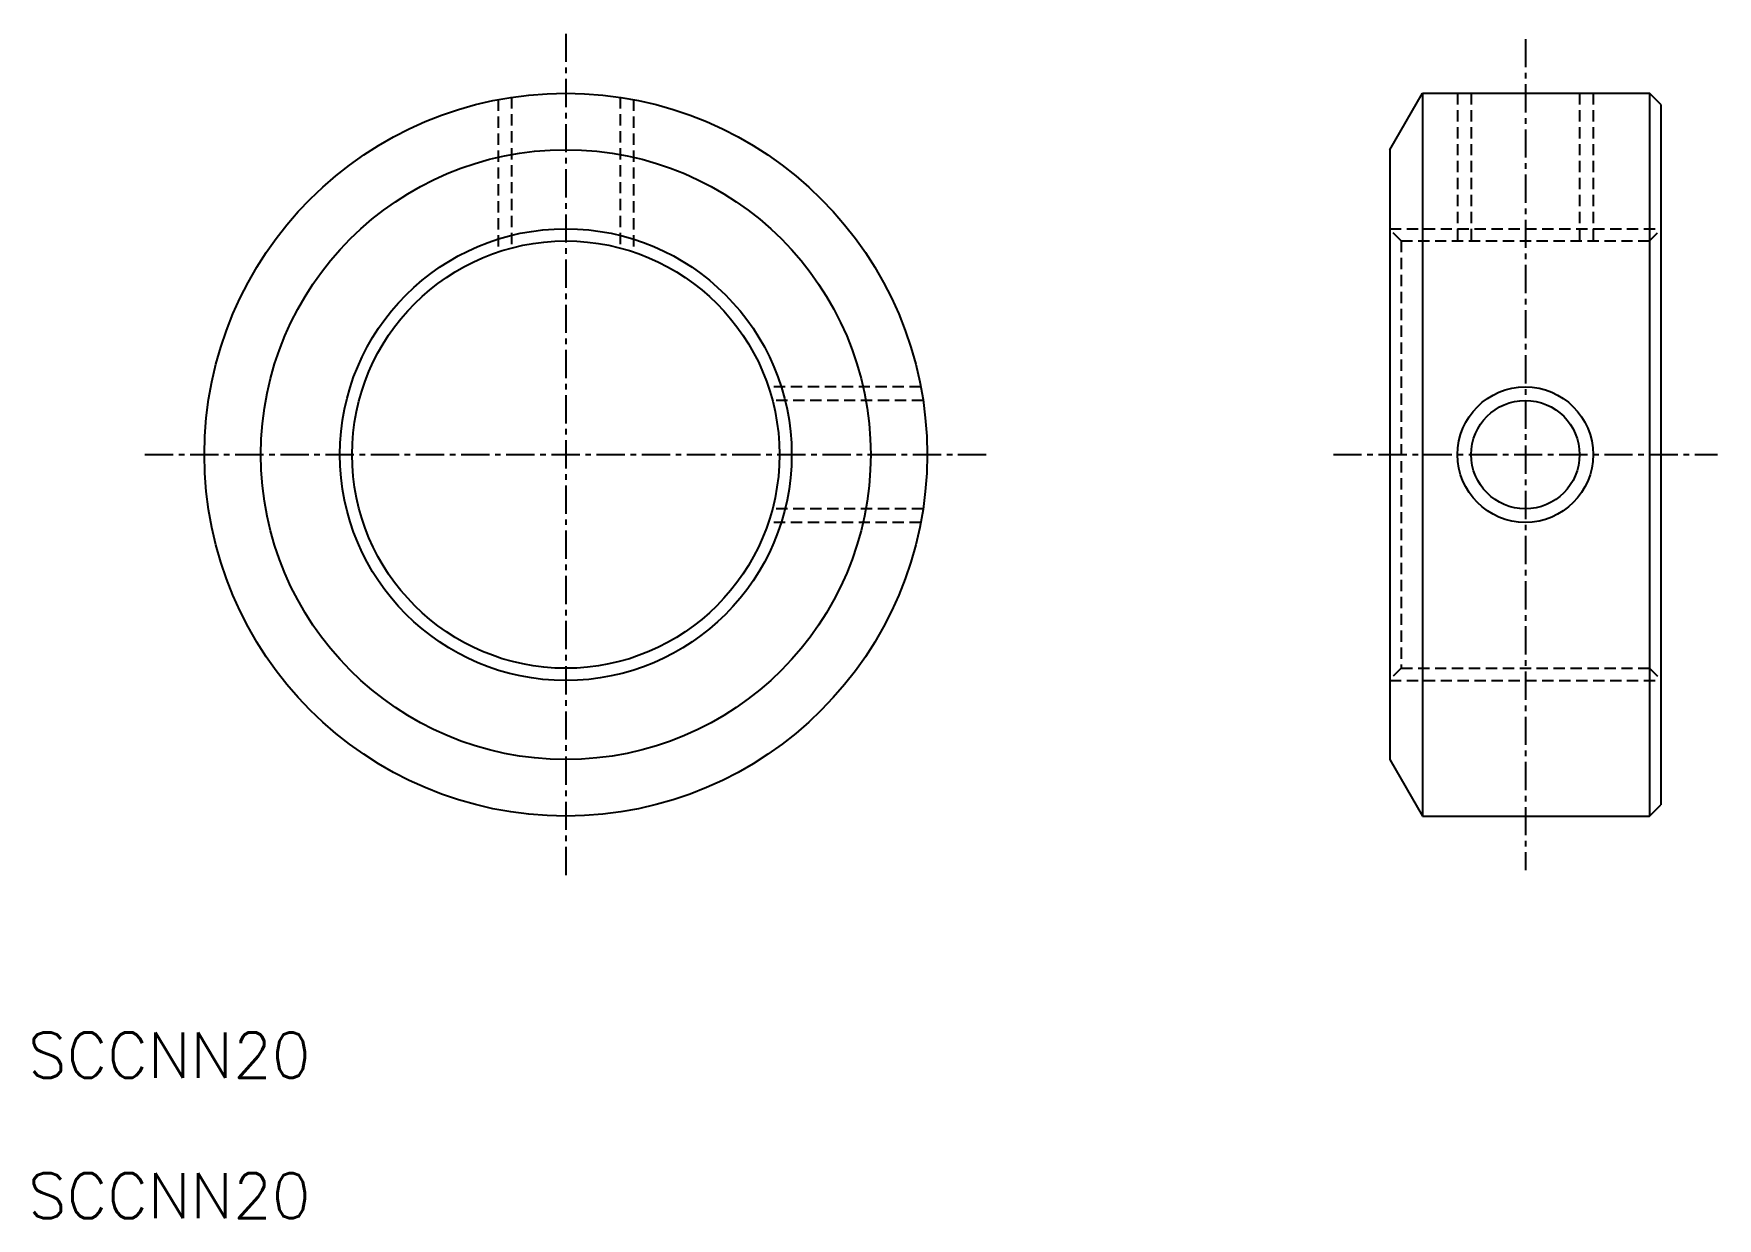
# Model space of a CAD drawing. Extents: x 658.5 to 733.1, y -54.2 to -1.7.
import ezdxf

# ---------------------------------------------------------------- set-up
doc = ezdxf.new("R2010")
doc.units = 0
doc.linetypes.add('CENTER', pattern=[2, 1.25, -0.25, 0.25, -0.25])
doc.linetypes.add('DASHED', pattern=[0.75, 0.5, -0.25])
doc.layers.get('0').update_dxf_attribs({"linetype": 'CONTINUOUS'})
doc.layers.add('CENTER', color=1, linetype='CENTER')
doc.styles.get("Standard").update_dxf_attribs({"font": 'txt.shx', "bigfont": 'bigfont.shx'})

msp = doc.modelspace()

# ---------------------------------------------------------------- linework, layer by layer
at = {"color": 7, "linetype": 'CONTINUOUS'}
for p, q in [((718.558, -6.87), (720.001, -4.37)), ((720.001, -4.37), (720.001, -36.37)), ((720.001, -4.37), (730.058, -4.37)), ((730.558, -4.87), (730.058, -4.37)), ((730.058, -4.37), (730.058, -36.37)), ((730.558, -4.87), (730.558, -35.87)), ((718.558, -6.87), (718.558, -33.87)), ((718.558, -33.87), (720.001, -36.37)), ((720.001, -36.37), (730.058, -36.37)), ((730.058, -36.37), (730.558, -35.87))]:
    msp.add_line(p, q, dxfattribs=at)
at = {"color": 3, "linetype": 'DASHED'}
for p, q in [((721.558, -4.37), (721.558, -10.911)), ((722.158, -4.37), (722.158, -10.911)), ((726.958, -4.37), (726.958, -10.911)), ((727.558, -4.37), (727.558, -10.911)), ((679.072, -4.653), (679.072, -11.399)), ((679.672, -4.551), (679.672, -11.22)), ((684.472, -4.551), (684.472, -11.22)), ((685.072, -4.653), (685.072, -11.399)), ((718.558, -10.37), (730.558, -10.37)), ((719.058, -10.911), (718.558, -10.411)), ((722.058, -10.411), (722.058, -10.411)), ((724.558, -10.411), (724.558, -10.411)), ((730.058, -10.911), (730.558, -10.411)), ((719.058, -10.911), (719.058, -29.829)), ((719.058, -10.911), (730.058, -10.911)), ((730.058, -10.911), (730.058, -29.829)), ((697.789, -17.37), (691.043, -17.37)), ((697.891, -17.97), (691.222, -17.97)), ((697.891, -22.77), (691.222, -22.77)), ((697.789, -23.37), (691.043, -23.37)), ((719.058, -29.829), (718.558, -30.329)), ((719.058, -29.829), (718.558, -30.329)), ((718.558, -30.37), (730.558, -30.37)), ((719.058, -29.829), (730.058, -29.829)), ((730.058, -29.829), (730.558, -30.329)), ((730.058, -29.829), (730.558, -30.329))]:
    msp.add_line(p, q, dxfattribs=at)
at = {"color": 7, "linetype": 'CONTINUOUS'}
for centre, radius in [((682.072, -20.37), 16), ((682.072, -20.37), 13.5), ((682.072, -20.37), 9.459), ((724.558, -20.37), 2.4)]:
    msp.add_circle(centre, radius, dxfattribs=at)
at = {"color": 3, "linetype": 'CONTINUOUS'}
for centre, radius in [((682.072, -20.37), 10), ((724.558, -20.37), 3)]:
    msp.add_circle(centre, radius, dxfattribs=at)
at = {"layer": 'CENTER', "color": 1, "linetype": 'CENTER'}
for p, q in [((682.072, -1.735), (682.072, -39.005)), ((724.558, -1.971), (724.558, -38.768)), ((663.437, -20.37), (700.707, -20.37)), ((716.058, -20.37), (733.058, -20.37))]:
    msp.add_line(p, q, dxfattribs=at)

# ---------------------------------------------------------------- texts
at = {"color": 7, "linetype": 'CONTINUOUS'}
for p in [(658.254, -47.952), (658.254, -54.179)]:
    msp.add_text('SCCNN20', height=2, dxfattribs=at).set_placement(p)

doc.saveas('drawing.dxf')
